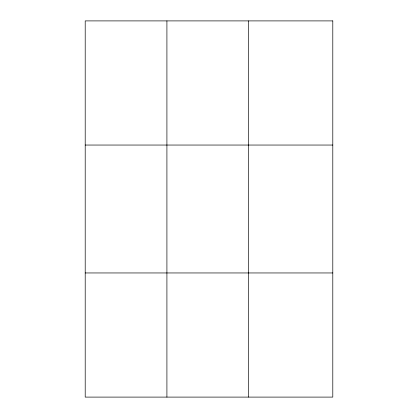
<?xml version="1.0" encoding="UTF-8"?>
<svg xmlns="http://www.w3.org/2000/svg" width="418" height="418" viewBox="0 0 418 418"><rect width="100%" height="100%" fill="white"/><g stroke="black" fill="none" stroke-linecap="round" stroke-linejoin="round"><path stroke-width="0.63" d="M166.913 397.1L166.913 20.9M248.616 397.1L248.616 20.9M85.204 145.046L332.796 145.046M85.204 272.954L332.796 272.954M332.796 20.9L332.796 397.1L85.204 397.1L85.204 20.9L332.796 20.9"/></g></svg>
